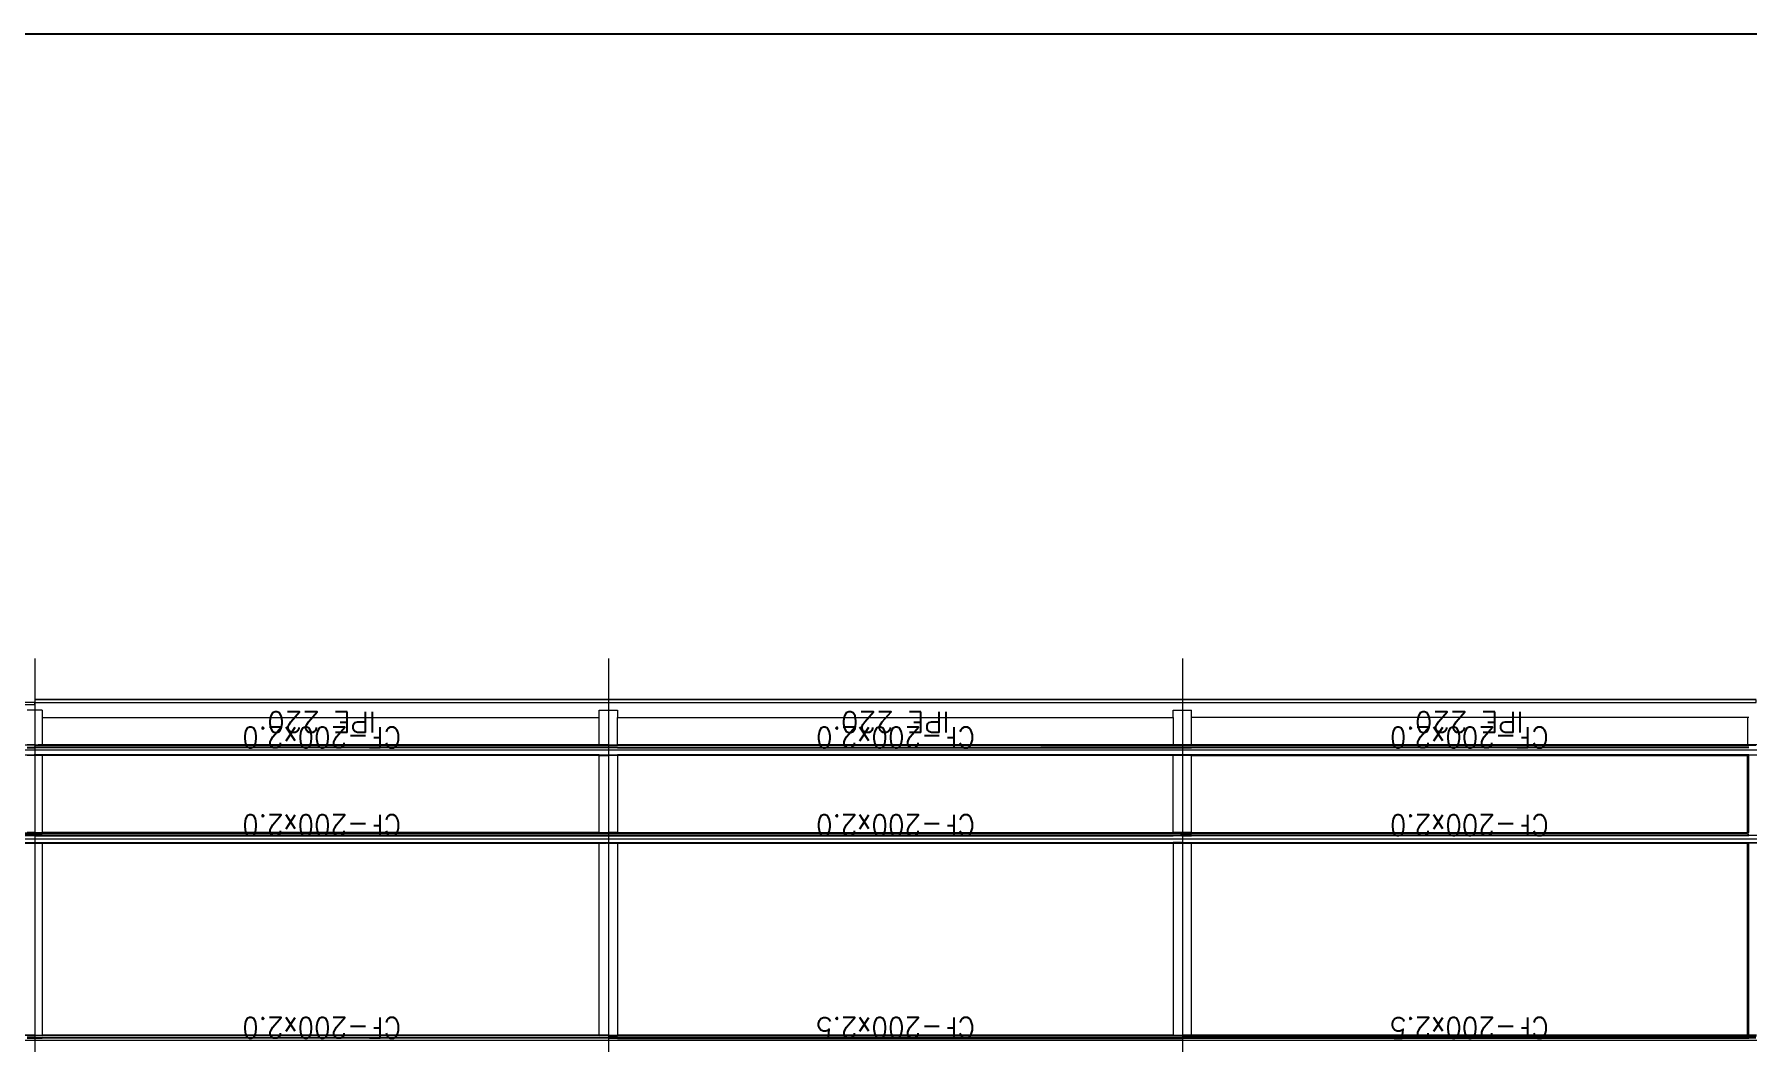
# Model space of a CAD drawing. Header units: millimetres. Extents: x 0 to 149, y -64 to 103.
# Drawn here: x 71.74 to 84.43, y 6.68 to 14.15 of the extents above; entities that cross this region are included whole.
import ezdxf
from ezdxf.enums import TextEntityAlignment as Align

# ---------------------------------------------------------------- set-up
doc = ezdxf.new("R2010")
doc.units = ezdxf.units.MM
for name, color, linetype, lineweight in [('BARRAS_DE_ACERO', 7, 'Continuous', 9), ('ejes', 251, 'Continuous', 0), ('REFERENCIA_DE_LAS_BARRAS', 2, 'Continuous', 9)]:
    doc.layers.add(name, color=color, linetype=linetype, lineweight=lineweight)
doc.styles.add('CYPETXT', font='romans__.ttf', dxfattribs={"height": 0.2})

# ---------------------------------------------------------------- blocks, each defined once
blk = doc.blocks.new('DIN_A3')
blk.add_line((96.231, 14.149), (54.231, 14.149))

msp = doc.modelspace()

# ---------------------------------------------------------------- linework, layer by layer
at = {"layer": 'BARRAS_DE_ACERO'}
for p, q in [((61.808, 9.185), (71.738, 9.185)), ((71.793, 9.143), (71.683, 9.143)), ((84.488, 9.22), (71.738, 9.22)), ((71.738, 9.22), (71.738, 9.219)), ((71.738, 9.2), (71.738, 9.2)), ((71.738, 9.198), (71.738, 9.199)), ((71.738, 9.185), (71.738, 9.198)), ((71.738, 9.185), (71.738, 9.184)), ((71.793, 9.143), (71.793, 9.089)), ((75.92, 9.143), (76.055, 9.143)), ((75.92, 9.089), (75.92, 9.143)), ((76.055, 9.143), (76.055, 9.089)), ((80.17, 9.143), (80.305, 9.143)), ((80.17, 9.089), (80.17, 9.143)), ((80.305, 9.089), (80.305, 9.143)), ((71.793, 9.089), (71.793, 8.886)), ((71.793, 9.089), (75.92, 9.089)), ((80.17, 9.089), (80.17, 8.886)), ((84.423, 9.089), (80.305, 9.089)), ((84.423, 9.089), (84.423, 8.886)), ((84.433, 9.089), (84.423, 9.089)), ((71.741, 8.886), (71.683, 8.886)), ((71.741, 8.886), (71.793, 8.886)), ((71.741, 8.885), (71.764, 8.885)), ((75.991, 8.885), (71.764, 8.885)), ((75.991, 8.885), (76.055, 8.885)), ((80.17, 8.886), (76.055, 8.886)), ((80.305, 8.886), (84.423, 8.886)), ((84.433, 8.886), (84.423, 8.886)), ((71.786, 8.883), (69.363, 8.883)), ((71.738, 8.882), (69.363, 8.882)), ((75.92, 8.808), (69.363, 8.808)), ((71.683, 8.867), (71.735, 8.867)), ((71.683, 8.867), (71.735, 8.867)), ((71.683, 8.865), (71.735, 8.865)), ((71.683, 8.864), (71.735, 8.864)), ((71.735, 8.862), (71.683, 8.862)), ((71.683, 8.81), (71.735, 8.81)), ((75.92, 8.808), (71.683, 8.808)), ((71.793, 8.807), (71.683, 8.807)), ((71.716, 8.811), (71.735, 8.811)), ((71.735, 8.867), (71.738, 8.867)), ((71.738, 8.867), (71.735, 8.867)), ((75.92, 8.865), (71.735, 8.865)), ((71.738, 8.864), (71.735, 8.864)), ((71.738, 8.862), (71.735, 8.862)), ((71.741, 8.811), (71.735, 8.811)), ((71.793, 8.81), (71.735, 8.81)), ((75.92, 8.867), (71.738, 8.867)), ((71.738, 8.867), (75.92, 8.867)), ((71.791, 8.862), (71.738, 8.862)), ((71.793, 8.811), (71.741, 8.811)), ((75.991, 8.883), (71.786, 8.883)), ((75.92, 8.862), (71.791, 8.862)), ((75.92, 8.811), (71.793, 8.811)), ((71.793, 8.81), (75.92, 8.81)), ((75.92, 8.867), (75.985, 8.867)), ((75.985, 8.867), (75.92, 8.867)), ((75.985, 8.865), (75.92, 8.865)), ((75.985, 8.864), (75.92, 8.864)), ((75.985, 8.862), (75.92, 8.862)), ((75.92, 8.811), (75.985, 8.811)), ((75.985, 8.81), (75.92, 8.81)), ((75.985, 8.808), (75.92, 8.808)), ((75.92, 8.808), (75.924, 8.808)), ((75.92, 8.807), (75.985, 8.807)), ((75.92, 8.236), (75.92, 8.807)), ((75.985, 8.808), (75.924, 8.808)), ((75.983, 8.869), (75.984, 8.869)), ((75.983, 8.869), (75.983, 8.869)), ((75.985, 8.869), (75.984, 8.869)), ((75.985, 8.869), (80.17, 8.869)), ((75.991, 8.867), (75.985, 8.867)), ((75.99, 8.867), (75.985, 8.867)), ((75.99, 8.865), (75.985, 8.865)), ((75.988, 8.864), (75.985, 8.864)), ((75.988, 8.862), (75.985, 8.862)), ((75.985, 8.811), (76.055, 8.811)), ((80.305, 8.81), (75.985, 8.81)), ((80.305, 8.808), (75.985, 8.808)), ((75.985, 8.808), (75.991, 8.808)), ((76.055, 8.807), (75.985, 8.807)), ((75.991, 8.864), (75.988, 8.864)), ((76.055, 8.862), (75.988, 8.862)), ((76.055, 8.867), (75.99, 8.867)), ((75.99, 8.865), (76.055, 8.865)), ((75.991, 8.883), (84.485, 8.883)), ((75.991, 8.867), (79.191, 8.867)), ((76.055, 8.864), (75.991, 8.864)), ((76.055, 8.867), (80.285, 8.867)), ((76.055, 8.865), (80.305, 8.865)), ((80.241, 8.862), (76.055, 8.862)), ((80.29, 8.867), (79.191, 8.867)), ((80.17, 8.882), (84.485, 8.882)), ((84.423, 8.869), (80.17, 8.869)), ((80.305, 8.807), (80.17, 8.807)), ((80.305, 8.862), (80.241, 8.862)), ((80.285, 8.867), (84.423, 8.867)), ((80.305, 8.865), (84.423, 8.865)), ((84.423, 8.862), (80.305, 8.862)), ((84.423, 8.81), (80.305, 8.81)), ((84.423, 8.808), (80.305, 8.808)), ((80.305, 8.236), (80.305, 8.807)), ((80.305, 8.807), (84.423, 8.807)), ((83.441, 8.867), (84.423, 8.867)), ((84.423, 8.869), (84.433, 8.869)), ((84.433, 8.867), (84.423, 8.867)), ((84.423, 8.867), (84.433, 8.867)), ((84.433, 8.865), (84.423, 8.865)), ((84.433, 8.862), (84.423, 8.862)), ((84.433, 8.81), (84.423, 8.81)), ((88.71, 8.808), (84.423, 8.808)), ((84.433, 8.808), (84.423, 8.808)), ((66.811, 8.161), (80.17, 8.161)), ((66.811, 8.159), (75.985, 8.159)), ((66.834, 8.158), (75.92, 8.158)), ((71.793, 8.232), (66.858, 8.232)), ((66.858, 8.217), (71.793, 8.217)), ((69.253, 8.157), (75.974, 8.157)), ((71.793, 8.216), (69.361, 8.216)), ((69.363, 8.215), (71.738, 8.215)), ((71.738, 8.212), (69.694, 8.212)), ((71.738, 8.213), (69.699, 8.213)), ((71.793, 8.218), (70.721, 8.218)), ((71.741, 8.236), (71.683, 8.236)), ((71.683, 8.234), (71.793, 8.234)), ((71.793, 8.157), (71.683, 8.157)), ((71.793, 8.215), (71.738, 8.215)), ((71.738, 8.213), (71.767, 8.213)), ((71.738, 8.212), (71.793, 8.212)), ((71.741, 8.236), (71.793, 8.236)), ((71.793, 8.213), (71.767, 8.213)), ((75.92, 8.236), (71.793, 8.236)), ((71.793, 8.234), (75.92, 8.234)), ((71.793, 8.232), (75.92, 8.232)), ((71.793, 8.218), (74.21, 8.218)), ((75.991, 8.217), (71.793, 8.217)), ((75.92, 8.216), (71.793, 8.216)), ((71.793, 8.215), (80.17, 8.215)), ((71.793, 8.213), (80.17, 8.213)), ((71.793, 8.212), (80.17, 8.212)), ((71.793, 8.157), (71.793, 6.736)), ((75.92, 8.157), (71.793, 8.157)), ((75.92, 8.236), (75.985, 8.236)), ((75.985, 8.234), (75.92, 8.234)), ((75.92, 8.232), (76.055, 8.232)), ((75.92, 8.216), (80.17, 8.216)), ((75.985, 8.157), (75.92, 8.157)), ((75.92, 6.736), (75.92, 8.157)), ((75.979, 8.157), (75.974, 8.157)), ((75.985, 8.157), (75.979, 8.157)), ((75.98, 8.158), (75.985, 8.158)), ((75.985, 8.234), (76.055, 8.234)), ((76.055, 8.159), (75.985, 8.159)), ((75.991, 8.158), (75.985, 8.158)), ((75.985, 8.157), (76.055, 8.157)), ((75.991, 8.157), (75.985, 8.157)), ((75.991, 8.217), (80.17, 8.217)), ((75.991, 8.158), (76.049, 8.158)), ((75.991, 8.157), (76.044, 8.157)), ((76.055, 8.157), (76.044, 8.157)), ((76.055, 8.158), (76.049, 8.158)), ((76.055, 8.234), (80.17, 8.234)), ((76.055, 8.232), (80.235, 8.232)), ((76.055, 8.159), (80.17, 8.159)), ((76.055, 8.158), (80.17, 8.158)), ((80.17, 8.157), (76.055, 8.157)), ((76.055, 8.157), (80.17, 8.157)), ((76.055, 8.157), (76.055, 6.736)), ((80.235, 8.236), (80.17, 8.236)), ((80.21, 8.234), (80.17, 8.234)), ((80.17, 8.232), (80.244, 8.232)), ((80.17, 8.217), (80.172, 8.217)), ((80.172, 8.216), (80.17, 8.216)), ((80.235, 8.215), (80.17, 8.215)), ((80.235, 8.213), (80.17, 8.213)), ((80.235, 8.212), (80.17, 8.212)), ((80.235, 8.161), (80.17, 8.161)), ((80.235, 8.159), (80.17, 8.159)), ((80.235, 8.158), (80.17, 8.158)), ((80.17, 8.157), (80.224, 8.157)), ((80.17, 8.157), (80.235, 8.157)), ((80.235, 8.217), (80.172, 8.217)), ((80.235, 8.216), (80.172, 8.216)), ((80.235, 8.234), (80.21, 8.234)), ((80.235, 8.218), (80.224, 8.218)), ((80.224, 8.157), (80.229, 8.157)), ((80.235, 8.157), (80.229, 8.157)), ((80.305, 8.236), (80.235, 8.236)), ((80.235, 8.234), (80.241, 8.234)), ((80.235, 8.232), (80.238, 8.232)), ((80.305, 8.218), (80.235, 8.218)), ((80.235, 8.217), (80.29, 8.217)), ((80.235, 8.216), (80.241, 8.216)), ((80.235, 8.215), (80.241, 8.215)), ((80.235, 8.213), (80.241, 8.213)), ((80.235, 8.212), (80.305, 8.212)), ((80.235, 8.161), (84.423, 8.161)), ((80.235, 8.158), (84.423, 8.158)), ((80.235, 8.157), (80.305, 8.157)), ((80.235, 8.157), (84.433, 8.157)), ((80.238, 8.232), (80.241, 8.232)), ((84.423, 8.234), (80.241, 8.234)), ((80.241, 8.232), (80.305, 8.232)), ((80.241, 8.216), (80.285, 8.216)), ((80.241, 8.215), (80.305, 8.215)), ((80.305, 8.213), (80.241, 8.213)), ((80.244, 8.232), (84.423, 8.232)), ((84.423, 8.216), (80.285, 8.216)), ((80.305, 8.217), (80.29, 8.217)), ((80.305, 8.232), (84.423, 8.232)), ((80.305, 8.218), (84.423, 8.218)), ((84.423, 8.217), (80.305, 8.217)), ((80.305, 8.215), (84.423, 8.215)), ((84.423, 8.213), (80.305, 8.213)), ((84.433, 8.212), (80.305, 8.212)), ((80.305, 6.736), (80.305, 8.157)), ((84.423, 8.157), (80.305, 8.157)), ((84.423, 8.236), (84.433, 8.236)), ((84.423, 8.234), (84.428, 8.234)), ((84.433, 8.232), (84.423, 8.232)), ((84.433, 8.232), (84.423, 8.232)), ((84.433, 8.218), (84.423, 8.218)), ((84.433, 8.217), (84.423, 8.217)), ((84.423, 8.216), (84.433, 8.216)), ((84.433, 8.215), (84.423, 8.215)), ((84.423, 8.161), (88.803, 8.161)), ((88.799, 8.158), (84.423, 8.158)), ((71.793, 6.732), (69.305, 6.732)), ((71.741, 6.734), (69.311, 6.734)), ((71.683, 6.736), (71.793, 6.736)), ((71.735, 6.732), (71.793, 6.732)), ((71.741, 6.734), (75.92, 6.734)), ((75.92, 6.736), (71.793, 6.736)), ((75.92, 6.732), (71.793, 6.732)), ((75.92, 6.732), (71.793, 6.732)), ((75.988, 6.736), (75.92, 6.736)), ((75.978, 6.734), (75.92, 6.734)), ((75.92, 6.732), (75.985, 6.732)), ((75.92, 6.732), (75.985, 6.732)), ((75.985, 6.734), (75.978, 6.734)), ((75.985, 6.734), (75.988, 6.734)), ((75.985, 6.732), (75.985, 6.732)), ((75.988, 6.732), (75.985, 6.732)), ((75.988, 6.732), (75.985, 6.732)), ((75.988, 6.736), (75.988, 6.734)), ((75.988, 6.734), (80.238, 6.734)), ((75.988, 6.734), (75.988, 6.734)), ((75.988, 6.732), (75.988, 6.732)), ((75.988, 6.732), (75.988, 6.732)), ((75.988, 6.732), (75.988, 6.731)), ((75.988, 6.731), (75.988, 6.718)), ((75.988, 6.731), (76.055, 6.731)), ((80.238, 6.732), (75.989, 6.732)), ((80.17, 6.736), (76.055, 6.736)), ((80.238, 6.734), (80.241, 6.734)), ((80.238, 6.732), (80.241, 6.732)), ((80.305, 6.736), (80.241, 6.736)), ((80.241, 6.734), (80.305, 6.734)), ((80.291, 6.732), (80.241, 6.732)), ((80.241, 6.731), (84.491, 6.731)), ((80.291, 6.732), (84.433, 6.732)), ((84.491, 6.734), (80.305, 6.734)), ((84.433, 6.736), (84.423, 6.736)), ((71.683, 6.718), (71.735, 6.718)), ((71.735, 6.717), (71.683, 6.717)), ((71.683, 6.716), (71.735, 6.716)), ((71.683, 6.715), (71.735, 6.715)), ((71.683, 6.713), (71.735, 6.713)), ((71.735, 6.712), (71.683, 6.712)), ((71.735, 6.718), (75.92, 6.718)), ((71.735, 6.717), (71.738, 6.717)), ((71.735, 6.716), (71.738, 6.716)), ((71.735, 6.715), (71.738, 6.715)), ((71.735, 6.713), (71.738, 6.713)), ((71.735, 6.712), (71.738, 6.712)), ((71.738, 6.717), (71.741, 6.717)), ((71.741, 6.716), (71.738, 6.716)), ((71.741, 6.715), (71.738, 6.715)), ((71.741, 6.713), (71.738, 6.713)), ((71.741, 6.712), (71.738, 6.712)), ((71.741, 6.717), (71.793, 6.717)), ((71.793, 6.716), (71.741, 6.716)), ((71.793, 6.715), (71.741, 6.715)), ((71.741, 6.713), (71.793, 6.713)), ((71.793, 6.712), (71.741, 6.712)), ((75.92, 6.717), (71.793, 6.717)), ((75.92, 6.716), (71.793, 6.716)), ((71.793, 6.715), (75.92, 6.715)), ((75.988, 6.713), (71.793, 6.713)), ((75.92, 6.718), (75.985, 6.718)), ((75.92, 6.717), (75.985, 6.717)), ((75.92, 6.716), (75.985, 6.716)), ((75.985, 6.715), (75.92, 6.715)), ((75.985, 6.717), (75.986, 6.717)), ((75.988, 6.716), (75.985, 6.716)), ((75.988, 6.715), (75.985, 6.715)), ((75.988, 6.717), (75.986, 6.717)), ((75.988, 6.718), (75.988, 6.718)), ((76.055, 6.718), (75.988, 6.718)), ((75.988, 6.717), (75.989, 6.717)), ((75.988, 6.716), (75.988, 6.717)), ((75.988, 6.716), (75.988, 6.716)), ((75.988, 6.716), (75.988, 6.715)), ((75.988, 6.716), (80.304, 6.716)), ((84.433, 6.715), (75.988, 6.715)), ((75.988, 6.715), (75.988, 6.715)), ((75.988, 6.713), (75.988, 6.715)), ((75.988, 6.713), (76.019, 6.713)), ((75.988, 6.713), (75.988, 6.713)), ((75.988, 6.711), (75.988, 6.712)), ((76.055, 6.711), (75.988, 6.711)), ((79.068, 6.717), (75.989, 6.717)), ((80.235, 6.713), (76.019, 6.713)), ((76.055, 6.718), (80.304, 6.718)), ((76.055, 6.711), (80.235, 6.711)), ((80.305, 6.717), (79.068, 6.717)), ((80.235, 6.713), (84.423, 6.713)), ((84.433, 6.711), (80.238, 6.711)), ((84.485, 6.718), (80.304, 6.718)), ((80.304, 6.716), (84.485, 6.716)), ((84.433, 6.713), (84.423, 6.713))]:
    msp.add_line(p, q, dxfattribs=at)
for points in [[(71.738, 9.2), (61.808, 9.2), (61.808, 9.194)], [(71.738, 9.2), (61.808, 9.2), (61.808, 9.2)], [(61.808, 9.185), (61.808, 9.184), (71.738, 9.184)], [(71.738, 9.2), (71.738, 9.199), (84.488, 9.199), (84.488, 9.219)], [(84.488, 9.219), (71.738, 9.219), (71.738, 9.2)], [(71.738, 9.198), (84.488, 9.198), (84.488, 9.199)], [(71.793, 8.886), (75.92, 8.886), (75.92, 9.089)], [(75.92, 8.886), (76.055, 8.886), (76.055, 9.089), (80.17, 9.089)], [(80.17, 8.886), (80.305, 8.886), (80.305, 9.089)], [(71.741, 8.885), (71.735, 8.885), (71.683, 8.885)], [(84.543, 8.885), (80.305, 8.885), (76.055, 8.885)], [(71.734, 8.869), (71.734, 8.869), (75.983, 8.869)], [(71.738, 8.882), (75.985, 8.882), (80.17, 8.882)], [(75.92, 8.864), (71.793, 8.864), (71.738, 8.864)], [(75.92, 8.807), (71.793, 8.807), (71.793, 8.236)], [(80.17, 8.807), (76.055, 8.807), (76.055, 8.236), (75.985, 8.236)], [(75.991, 8.808), (80.305, 8.808), (84.423, 8.808)], [(76.055, 8.864), (80.241, 8.864), (80.305, 8.864)], [(84.433, 8.811), (84.423, 8.811), (80.305, 8.811), (80.241, 8.811), (76.055, 8.811)], [(76.055, 8.236), (80.17, 8.236), (80.17, 8.807)], [(80.29, 8.867), (80.305, 8.867), (83.441, 8.867)], [(84.433, 8.864), (84.423, 8.864), (80.305, 8.864)], [(80.305, 8.236), (84.423, 8.236), (84.423, 8.807)], [(84.433, 8.236), (84.433, 8.807), (84.423, 8.807)], [(69.363, 8.232), (71.793, 8.232), (80.17, 8.232)], [(74.21, 8.218), (80.17, 8.218), (80.224, 8.218)], [(75.98, 8.158), (75.921, 8.158), (75.92, 8.158)], [(80.17, 8.157), (80.17, 6.736), (80.241, 6.736)], [(80.235, 8.159), (84.433, 8.159), (88.799, 8.159)], [(80.305, 6.736), (84.423, 6.736), (84.423, 8.157)], [(84.553, 8.213), (84.543, 8.213), (84.433, 8.213), (84.423, 8.213)], [(84.433, 6.736), (84.433, 8.157), (84.423, 8.157)], [(71.683, 6.732), (71.697, 6.732), (71.735, 6.732)], [(75.988, 6.736), (75.988, 6.736), (76.055, 6.736)], [(75.988, 6.732), (75.988, 6.732), (75.988, 6.732)], [(75.989, 6.732), (75.988, 6.732), (75.988, 6.732)], [(80.241, 6.731), (80.238, 6.731), (76.055, 6.731)], [(75.988, 6.713), (75.988, 6.712), (71.793, 6.712)], [(75.988, 6.717), (75.988, 6.717), (75.988, 6.718), (75.988, 6.718), (75.985, 6.718)], [(80.238, 6.711), (80.235, 6.711), (80.235, 6.711)], [(84.485, 6.717), (83.318, 6.717), (80.305, 6.717)]]:
    msp.add_lwpolyline(points, dxfattribs=at)
at = {"layer": 'ejes'}
for p, q in [((71.738, 9.524), (71.738, -11.597)), ((75.988, 9.524), (75.988, -11.597)), ((80.238, 9.524), (80.238, -11.597)), ((93.964, 8.847), (56.4, 8.847)), ((93.964, 8.187), (56.4, 8.187)), ((93.964, 6.696), (56.4, 6.696))]:
    msp.add_line(p, q, dxfattribs=at)

# ---------------------------------------------------------------- block references
msp.add_blockref('DIN_A3', (0, 0))

# ---------------------------------------------------------------- texts
at = {"layer": 'REFERENCIA_DE_LAS_BARRAS', "style": 'CYPETXT'}
for s, width, p, p2 in [('CF-200x2.0', 0.812558, (74.451, 9.017), (73.275, 9.017)), ('IPE 220', 0.843848, (74.266, 9.13), (73.46, 9.13)), ('CF-200x2.0', 0.812558, (78.701, 9.017), (77.525, 9.017)), ('IPE 220', 0.843848, (78.516, 9.13), (77.71, 9.13)), ('CF-200x2.0', 0.812558, (82.951, 9.017), (81.775, 9.017)), ('IPE 220', 0.843848, (82.766, 9.13), (81.96, 9.13)), ('CF-200x2.0', 0.812558, (74.451, 8.366), (73.275, 8.366)), ('CF-200x2.0', 0.812558, (78.701, 8.366), (77.525, 8.366)), ('CF-200x2.0', 0.812558, (82.951, 8.366), (81.775, 8.366)), ('CF-200x2.0', 0.812558, (74.451, 6.866), (73.275, 6.866)), ('CF-200x2.5', 0.812558, (78.701, 6.866), (77.525, 6.866)), ('CF-200x2.5', 0.812558, (82.951, 6.866), (81.775, 6.866))]:
    msp.add_text(s, height=0.1533, rotation=180, dxfattribs=dict(at, width=width)).set_placement(p, p2, align=Align.FIT)

doc.saveas('drawing.dxf')
